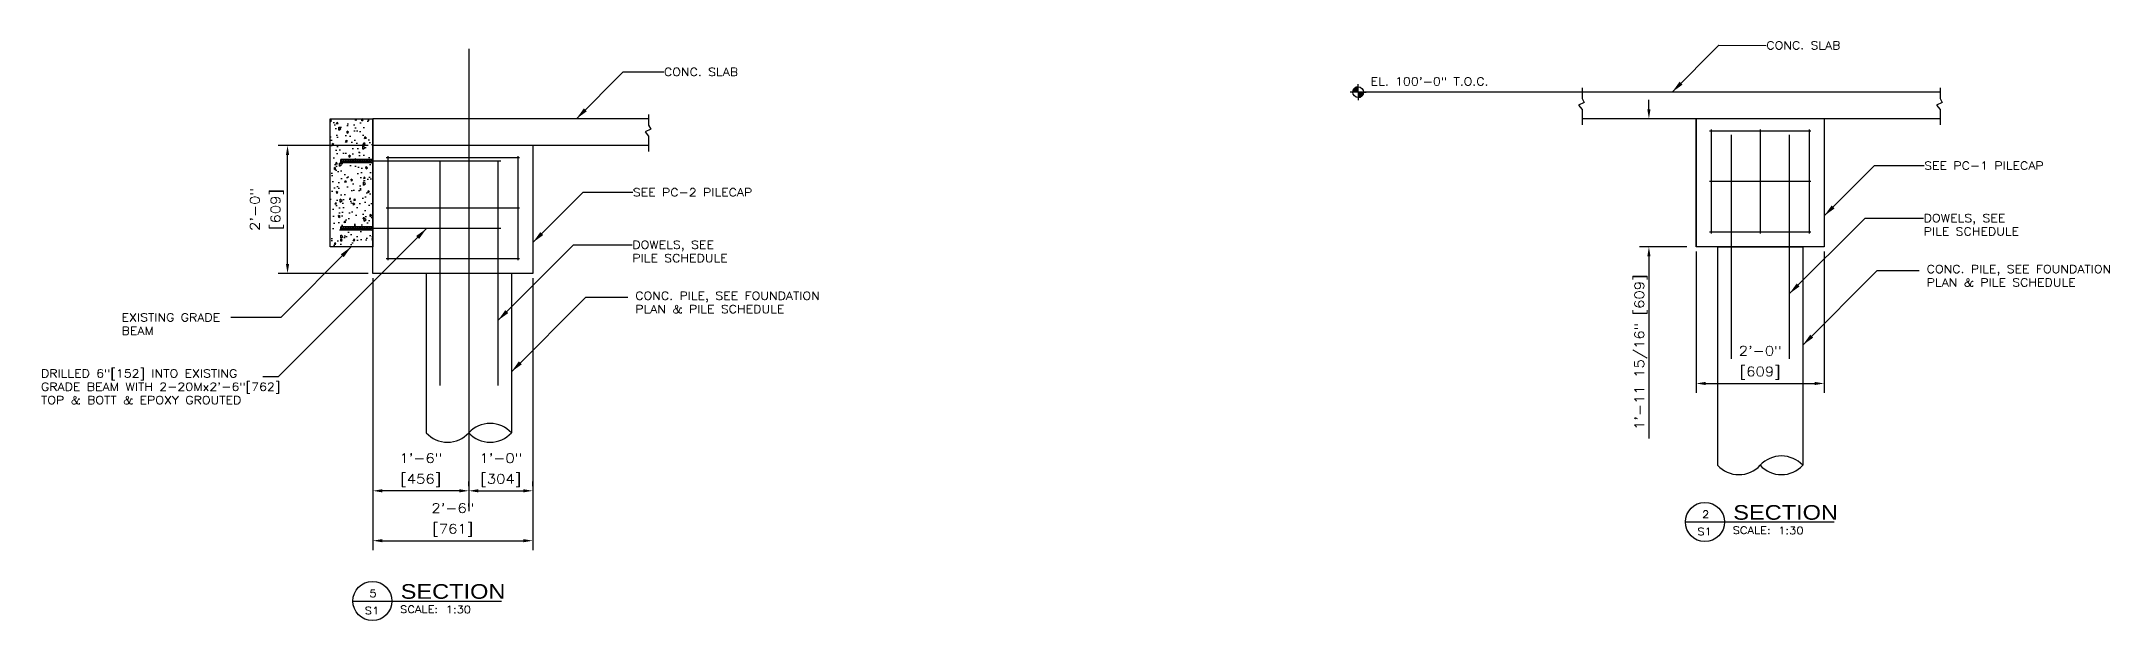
# Model space of a CAD drawing. Header units: millimetres. Extents: x -1323 to 60408, y -30584 to 1459.
# Drawn here: x 36980 to 46828, y -23114 to -20356 of the extents above; entities that cross this region are included whole.
import ezdxf
from ezdxf.enums import TextEntityAlignment as Align

# ---------------------------------------------------------------- set-up
doc = ezdxf.new("R2010")
doc.units = ezdxf.units.MM
for name, color, linetype in [('FLOOR$0$S-LIGHT', 3, 'Continuous'), ('Foundation_Details_Reinf', 131, 'Continuous'), ('GE-002-4', 2, 'Continuous'), ('L131', 131, 'Continuous'), ('LAYER11A', 11, 'Continuous'), ('LAYER131A', 131, 'Continuous'), ('LAYER15A', 15, 'Continuous'), ('STRUC_SECTION_CBM', 41, 'Continuous'), ('Struc_Section_Reinf', 131, 'Continuous'), ('Structural_Section_Dim', 2, 'Continuous'), ('TEXT131', 131, 'Continuous')]:
    doc.layers.add(name, color=color, linetype=linetype)
doc.styles.add('ROMANS', font='ROMANS.SHX', dxfattribs={"width": 0.8})
doc.styles.add('ROMANS-115', font='romans.shx', dxfattribs={"width": 1.15})
doc.styles.add('SANS-80', font='sanss___.ttf', dxfattribs={"width": 0.8})
doc.dimstyles.new('112-ROMANS-115-MS', dxfattribs={"dimscale": 0, "dimtxt": 1.5, "dimasz": 1.5, "dimexe": 1.5, "dimexo": 1.5, "dimgap": 0.125, "dimtad": 1, "dimdec": 4, "dimzin": 1, "dimdsep": 46, "dimlunit": 4, "dimtxsty": 'ROMANS-115', "dimcen": 0.125, "dimclrd": 256, "dimclre": 256, "dimclrt": 256, "dimadec": 0, "dimazin": 0, "dimtfac": 1, "dimtdec": 4, "dimtofl": 0, "dimtmove": 0, "dimatfit": 0, "dimfxl": 1, "dimfrac": 2, "dimtolj": 1, "dimtzin": 0, "dimarcsym": 0})
doc.dimstyles.new('Copy of 112-ROMANS-115-MS-BPV', dxfattribs={"dimscale": 0, "dimtxt": 1.5, "dimasz": 1.5, "dimexe": 1.5, "dimexo": 0.75, "dimgap": 0.75, "dimtad": 1, "dimdec": 3, "dimlfac": -96, "dimrnd": 0.125, "dimzin": 1, "dimdsep": 46, "dimlunit": 4, "dimtxsty": 'ROMANS-115', "dimcen": 0.75, "dimclrd": 256, "dimclre": 256, "dimclrt": 256, "dimadec": 0, "dimazin": 0, "dimtfac": 1, "dimtdec": 3, "dimtofl": 0, "dimtmove": 0, "dimatfit": 0, "dimfxl": 1, "dimfrac": 2, "dimtolj": 1, "dimtzin": 0, "dimarcsym": 0})

# ---------------------------------------------------------------- blocks, each defined once
blk = doc.blocks.new('*D90')
at = {"layer": 'Defpoints', "color": 0}
for p in [(44859.6, -20724.4), (44634.7, -21334), (44859.6, -21334)]:
    blk.add_point(p, dxfattribs=at)
at = {"layer": 'Structural_Section_Dim', "lineweight": -2}
for p, q in [((44634.7, -20679.4), (44634.7, -20634.4)), ((44814.6, -21334), (44589.7, -21334)), ((44634.7, -21379), (44634.7, -22247.2))]:
    blk.add_line(p, q, dxfattribs=at)
at = {"layer": 'Structural_Section_Dim'}
for points in [[(44627.2, -20679.4), (44642.2, -20679.4), (44634.7, -20724.4)], [(44627.2, -21379), (44642.2, -21379), (44634.7, -21334)]]:
    blk.add_solid(points, dxfattribs=at)
at = {"layer": 'Structural_Section_Dim', "insert": (44596.7, -21835.6), "char_height": 45, "attachment_point": 5, "rotation": 90, "style": 'ROMANS-115'}
blk.add_mtext('\\A1;1\'-11 15/16" [609]', dxfattribs=at)
blk = doc.blocks.new('*D91')
at = {"layer": 'Defpoints', "color": 0}
for p in [(44859.6, -21334), (45469.2, -21334), (45469.2, -21984.4)]:
    blk.add_point(p, dxfattribs=at)
at = {"layer": 'Structural_Section_Dim', "lineweight": -2}
for p, q in [((44859.6, -21356.5), (44859.6, -22029.4)), ((45469.2, -21356.5), (45469.2, -22029.4)), ((44904.6, -21984.4), (45424.2, -21984.4))]:
    blk.add_line(p, q, dxfattribs=at)
at = {"layer": 'Structural_Section_Dim'}
for points in [[(44904.6, -21976.9), (44904.6, -21991.9), (44859.6, -21984.4)], [(45424.2, -21976.9), (45424.2, -21991.9), (45469.2, -21984.4)]]:
    blk.add_solid(points, dxfattribs=at)
at = {"layer": 'Structural_Section_Dim', "char_height": 45, "attachment_point": 5, "style": 'ROMANS-115'}
for s, insert in [('\\A1;2\'-0"', (45164.4, -21829)), ('\\A1;[609]', (45164.4, -21935.1))]:
    blk.add_mtext(s, dxfattribs=dict(at, insert=insert))
blk = doc.blocks.new('Title-section')
at = {"layer": 'LAYER15A'}
blk.add_line((-2.066, -7.538), (-0.798, -7.538), dxfattribs=at)
blk.add_circle((-1.899, -7.538), 0.167, dxfattribs=at)
at = {"layer": 'L131', "style": 'ROMANS', "width": 1.15}
blk.add_text('SCALE:', height=0.0625, dxfattribs=at).set_placement((-1.663, -7.64))
for tag, p in [('TITLE_NO.', (-1.893, -7.504)), ('SHEET_NO.', (-1.902, -7.651))]:
    blk.add_attdef(tag, text='', height=0.0625, dxfattribs=at).set_placement(p, align=Align.CENTER)
blk.add_attdef('SCALE', (-1.274, -7.641), '', height=0.0625, dxfattribs=at)
at = {"layer": 'TEXT131', "style": 'SANS-80', "width": 1.15}
blk.add_text('SECTION', height=0.125, dxfattribs=at).set_placement((-1.658, -7.519))
blk = doc.blocks.new('*D92')
at = {"layer": 'Defpoints', "color": 0}
for p in [(38558.1, -21461), (39320.1, -21461), (39320.1, -22733)]:
    blk.add_point(p, dxfattribs=at)
at = {"layer": 'Structural_Section_Dim', "lineweight": -2}
for p, q in [((38558.1, -21483.5), (38558.1, -22778)), ((39320.1, -21483.5), (39320.1, -22778)), ((38603.1, -22733), (39275.1, -22733))]:
    blk.add_line(p, q, dxfattribs=at)
at = {"layer": 'Structural_Section_Dim'}
for points in [[(38603.1, -22725.5), (38603.1, -22740.5), (38558.1, -22733)], [(39275.1, -22725.5), (39275.1, -22740.5), (39320.1, -22733)]]:
    blk.add_solid(points, dxfattribs=at)
at = {"layer": 'Structural_Section_Dim', "char_height": 45, "attachment_point": 5, "style": 'ROMANS-115'}
for s, insert in [('\\A1;2\'-6"', (38939.1, -22577.7)), ('\\A1;[761]', (38939.1, -22683.7))]:
    blk.add_mtext(s, dxfattribs=dict(at, insert=insert))
blk = doc.blocks.new('*D93')
at = {"layer": 'Defpoints', "color": 0}
for p in [(38558.1, -22473.5), (38558.1, -22495.5), (39015.3, -22473.5)]:
    blk.add_point(p, dxfattribs=at)
at = {"layer": 'Structural_Section_Dim', "lineweight": -2}
for p, q in [((38558.1, -22496), (38558.1, -22540.5)), ((38970.3, -22495.5), (38603.1, -22495.5)), ((39015.3, -22496), (39015.3, -22540.5))]:
    blk.add_line(p, q, dxfattribs=at)
at = {"layer": 'Structural_Section_Dim'}
for points in [[(38603.1, -22488), (38603.1, -22503), (38558.1, -22495.5)], [(38970.3, -22488), (38970.3, -22503), (39015.3, -22495.5)]]:
    blk.add_solid(points, dxfattribs=at)
at = {"layer": 'Structural_Section_Dim', "char_height": 45, "attachment_point": 5, "style": 'ROMANS-115'}
for s, insert in [('\\A1;1\'-6"', (38786.7, -22340.2)), ('\\A1;[456]', (38786.7, -22446.2))]:
    blk.add_mtext(s, dxfattribs=dict(at, insert=insert))
blk = doc.blocks.new('*D94')
at = {"layer": 'Defpoints', "color": 0}
for p in [(39015.3, -22495.5), (39320.1, -22495.5), (39320.1, -22495.5)]:
    blk.add_point(p, dxfattribs=at)
at = {"layer": 'Structural_Section_Dim', "lineweight": -2}
for p, q in [((39015.3, -22473), (39015.3, -22450.5)), ((39320.1, -22473), (39320.1, -22450.5)), ((39060.3, -22495.5), (39275.1, -22495.5))]:
    blk.add_line(p, q, dxfattribs=at)
at = {"layer": 'Structural_Section_Dim'}
for points in [[(39060.3, -22488), (39060.3, -22503), (39015.3, -22495.5)], [(39275.1, -22488), (39275.1, -22503), (39320.1, -22495.5)]]:
    blk.add_solid(points, dxfattribs=at)
at = {"layer": 'Structural_Section_Dim', "char_height": 45, "attachment_point": 5, "style": 'ROMANS-115'}
for s, insert in [('\\A1;1\'-0"', (39167.7, -22340.2)), ('\\A1;[304]', (39167.7, -22446.2))]:
    blk.add_mtext(s, dxfattribs=dict(at, insert=insert))
blk = doc.blocks.new('*D95')
at = {"layer": 'Defpoints', "color": 0}
for p in [(38152.1, -20851.4), (38558.1, -20851.4), (38558.1, -21461)]:
    blk.add_point(p, dxfattribs=at)
at = {"layer": 'Structural_Section_Dim', "lineweight": -2}
for p, q in [((38535.6, -20851.4), (38107.1, -20851.4)), ((38152.1, -21416), (38152.1, -20896.4)), ((38535.6, -21461), (38107.1, -21461))]:
    blk.add_line(p, q, dxfattribs=at)
at = {"layer": 'Structural_Section_Dim'}
for points in [[(38144.6, -20896.4), (38159.6, -20896.4), (38152.1, -20851.4)], [(38144.6, -21416), (38159.6, -21416), (38152.1, -21461)]]:
    blk.add_solid(points, dxfattribs=at)
at = {"layer": 'Structural_Section_Dim', "char_height": 45, "attachment_point": 5, "rotation": 90, "style": 'ROMANS-115'}
for s, insert in [('\\A1;2\'-0"', (37996.8, -21156.2)), ('\\A1;[609]', (38102.9, -21156.2))]:
    blk.add_mtext(s, dxfattribs=dict(at, insert=insert))
blk = doc.blocks.new('*X83')
at = {"color": 0}
for p, q in [((614, 821.4), (626, 833.3)), ((614, 821.6), (625.8, 833.3)), ((614, 821.7), (625.6, 833.3)), ((614, 821.9), (625.4, 833.3)), ((614, 822.1), (625.3, 833.3)), ((614.1, 822.3), (625.1, 833.3)), ((614.1, 822.5), (624.9, 833.3)), ((614.1, 822.7), (624.7, 833.3)), ((614.1, 822.9), (624.5, 833.2)), ((614.1, 823.1), (624.3, 833.2)), ((614.2, 821.3), (626, 833.2)), ((614.2, 823.3), (624.1, 833.2)), ((614.2, 823.5), (623.8, 833.1)), ((614.3, 823.7), (623.6, 833.1)), ((614.3, 824), (623.4, 833.1)), ((614.3, 821.3), (626, 833)), ((614.4, 824.2), (623.2, 833)), ((614.4, 824.4), (622.9, 832.9)), ((614.5, 824.7), (622.7, 832.9)), ((614.5, 821.3), (626, 832.8)), ((614.6, 824.9), (622.4, 832.8)), ((614.7, 825.2), (622.2, 832.7)), ((614.7, 821.3), (626, 832.7)), ((614.8, 825.5), (621.9, 832.6)), ((614.9, 825.8), (621.6, 832.5)), ((614.9, 821.3), (626, 832.5)), ((615, 826.1), (621.3, 832.4)), ((615, 821.3), (626, 832.3)), ((615.1, 826.4), (621, 832.2)), ((615.2, 821.3), (626, 832.1)), ((615.3, 826.7), (620.6, 832.1)), ((615.4, 821.3), (626, 832)), ((615.5, 827.1), (620.3, 831.9)), ((615.6, 821.3), (626, 831.8)), ((615.7, 827.5), (619.9, 831.6)), ((615.8, 821.3), (626, 831.6)), ((615.9, 821.3), (626, 831.4)), ((616, 828), (619.4, 831.3)), ((616.1, 821.3), (626, 831.3)), ((616.3, 821.3), (626, 831.1)), ((616.4, 828.6), (618.8, 830.9)), ((616.5, 821.3), (626, 830.9)), ((616.6, 821.3), (626, 830.7)), ((616.8, 821.3), (626, 830.6)), ((617, 821.3), (626, 830.4)), ((617.2, 821.3), (626, 830.2)), ((617.3, 821.3), (626, 830)), ((617.5, 821.3), (626, 829.8)), ((617.7, 821.3), (626, 829.7)), ((617.9, 821.3), (626, 829.5)), ((618, 821.3), (626, 829.3)), ((618.2, 821.3), (626, 829.1)), ((618.4, 821.3), (626, 829)), ((618.6, 821.3), (626, 828.8)), ((618.8, 821.3), (626, 828.6)), ((618.9, 821.3), (626, 828.4)), ((619.1, 821.3), (626, 828.3)), ((619.3, 821.3), (626, 828.1)), ((619.5, 821.3), (626, 827.9)), ((619.6, 821.3), (626, 827.7)), ((619.8, 821.3), (626, 827.5)), ((620, 821.3), (626, 827.4)), ((620.2, 821.3), (626, 827.2)), ((620.3, 821.3), (626, 827)), ((620.5, 821.3), (626, 826.8)), ((620.7, 821.3), (626, 826.7)), ((620.9, 821.3), (626, 826.5)), ((621.1, 821.3), (626, 826.3)), ((621.2, 821.3), (626, 826.1)), ((621.4, 821.3), (626, 826)), ((621.6, 821.3), (626, 825.8)), ((621.8, 821.3), (626, 825.6)), ((621.9, 821.3), (626, 825.4)), ((622.1, 821.3), (626, 825.2)), ((622.3, 821.3), (626, 825.1)), ((622.5, 821.3), (626, 824.9)), ((622.6, 821.3), (626, 824.7)), ((622.8, 821.3), (626, 824.5)), ((623, 821.3), (626, 824.4)), ((623.2, 821.3), (626, 824.2)), ((623.4, 821.3), (626, 824)), ((623.5, 821.3), (626, 823.8)), ((623.7, 821.3), (626, 823.7)), ((623.9, 821.3), (626, 823.5)), ((624.1, 821.3), (626, 823.3)), ((624.2, 821.3), (626, 823.1)), ((624.4, 821.3), (626, 822.9)), ((624.6, 821.3), (626, 822.8)), ((624.8, 821.3), (626, 822.6)), ((624.9, 821.3), (626, 822.4)), ((625.1, 821.3), (626, 822.2)), ((625.3, 821.3), (626, 822.1)), ((625.5, 821.3), (626, 821.9)), ((625.7, 821.3), (626, 821.7)), ((625.8, 821.3), (626, 821.5)), ((626, 821.3), (626, 821.4))]:
    blk.add_line(p, q, dxfattribs=at)

msp = doc.modelspace()

# ---------------------------------------------------------------- hatches: boundary and pattern name
at = {"layer": 'LAYER11A'}
h = msp.add_hatch(dxfattribs=at)
h.set_pattern_fill('AR-CONC', color=256, scale=12.7, angle=45, style=0)
h.set_pattern_definition([(95, (0, 0), (70.0471, 58.7765), [9.525, -104.775]), (40, (0, 0), (-80.009, 55.08855), [7.62, -83.82]), (145.4514, (5.84, 4.9), (-9.96181, 113.86506), [8.095, -89.04505]), (91.1842, (-17.96, 17.96), (110.705, 80.97695), [14.2875, -157.1625]), (141.6356, (-8.74, 24.71), (-3.54317, 171.4134), [12.1425, -133.56755]), (36.1842, (-17.96, 17.96), (-3.5433, 171.4134), [11.43, -125.73]), (66, (-4.49, 22.45), (89.75999, 17.44757), [9.525, -104.775]), (11, (-4.49, 22.45), (-43.27, 86.97067), [7.62, -83.82]), (116.4514, (2.99, 23.905), (46.49008, 104.4182), [8.095, -89.04505]), (82.5, (0, 0), (-28.802735, 30.986707), [0, -82.804, 0, -85.09, 0, -84.1375]), (52.5, (0, 0), (-11.794864, 59.0435), [0, -48.514, 0, -80.899, 0, -32.0675]), (12.5, (-20.026, -20.026), (49.964107, 45.913137), [0, -31.75, 0, -99.06, 0, -131.445]), (2.5, (-29.006, -29.006), (43.38193, 61.361295), [0, -41.275, 0, -65.786, 0, -93.345])])
h.paths.add_polyline_path([(38558.08668, -20918.05927), (38558.08668, -20724.38427), (38354.88668, -20724.38427), (38354.88668, -21333.98427), (38558.08668, -21333.98427), (38558.08668, -21254.60927), (38405.68668, -21254.60927), (38405.68668, -21238.73427), (38558.08668, -21238.73427), (38558.08668, -20933.93427), (38405.68668, -20933.93427), (38405.68668, -20918.05927)])
h = msp.add_hatch(dxfattribs=at)
h.set_pattern_fill('NET', color=256, scale=63.5, angle=45, style=0)
h.set_pattern_definition([(45, (6e-12, -127), (-5.6126601, 5.6126601), []), (135, (6e-12, -127), (-5.6126601, -5.6126601), [])])
h.paths.add_polyline_path([(38558.08668, -20925.99677), (38558.08668, -20918.05927), (38405.68668, -20918.05927), (38405.68668, -20925.99677)])
h.paths.add_polyline_path([(38558.08668, -20933.93427), (38558.08668, -20925.99677), (38405.68668, -20925.99677), (38405.68668, -20933.93427)])
h = msp.add_hatch(dxfattribs=at)
h.set_pattern_fill('NET', color=256, scale=63.5, angle=45, style=0)
h.set_pattern_definition([(45, (0, -447.675), (-5.6126601, 5.6126601), []), (135, (0, -447.675), (-5.6126601, -5.6126601), [])])
h.paths.add_polyline_path([(38558.08668, -21238.73427), (38405.68668, -21238.73427), (38405.68668, -21246.67177), (38558.08668, -21246.67177)])
h.paths.add_polyline_path([(38558.08668, -21246.67177), (38405.68668, -21246.67177), (38405.68668, -21254.60927), (38558.08668, -21254.60927)])

# ---------------------------------------------------------------- linework, layer by layer
at = {"layer": 'FLOOR$0$S-LIGHT'}
for q in [(43250.23608, -20559.18505), (43212.03686, -20597.38427), (43288.4353, -20597.38427), (43250.23608, -20635.58349)]:
    msp.add_line((43250.23608, -20597.38427), q, dxfattribs=at)
msp.add_circle((43250.23608, -20597.38427), 25.46615, dxfattribs=at)
for centre, start, end in [((43250.23608, -20597.38427), 90, 180), ((43250.23611, -20597.35117), 269.944781668, 359.944781668)]:
    msp.add_arc(centre, 25.46615, start, end, dxfattribs=at)
at = {"layer": 'Foundation_Details_Reinf'}
for p, q in [((45026.01193, -20800.58427), (45026.01193, -21867.38427)), ((45302.88021, -20800.58427), (45302.88021, -21867.38427)), ((38876.85254, -20927.58427), (38876.85254, -21994.38427)), ((39153.72082, -20927.58427), (39153.72082, -21994.38427))]:
    msp.add_line(p, q, dxfattribs=at)
at = {"layer": 'LAYER11A'}
for p, q in [((46020.87365, -20597.38427), (44316.89328, -20597.38427)), ((38558.08668, -21460.98427), (38558.08668, -20724.38427)), ((39871.71426, -20724.38427), (38558.08668, -20724.38427)), ((46020.87365, -20724.38427), (44316.89328, -20724.38427)), ((44859.64607, -20724.38427), (44859.64607, -21333.98427)), ((45469.24607, -20724.38427), (45469.24607, -21333.98427)), ((39871.71426, -20851.38427), (38558.08668, -20851.38427)), ((39320.08668, -20851.38427), (39320.08668, -21460.98427)), ((38405.68668, -20933.93427), (38405.68668, -20918.05927)), ((38405.68668, -21254.60927), (38405.68668, -21238.73427)), ((45469.24607, -21333.98427), (44859.64607, -21333.98427)), ((39320.08668, -21460.98427), (38558.08668, -21460.98427))]:
    msp.add_line(p, q, dxfattribs=at)
at = {"layer": 'LAYER11A', "ltscale": 10}
for p, q in [((38558.08668, -20918.05927), (38405.68668, -20918.05927)), ((38558.08668, -20933.93427), (38405.68668, -20933.93427)), ((38558.08668, -21238.73427), (38405.68668, -21238.73427)), ((38558.08668, -21254.60927), (38405.68668, -21254.60927))]:
    msp.add_line(p, q, dxfattribs=at)
msp.add_lwpolyline([(38558.08668, -21333.98427), (38354.88668, -21333.98427), (38354.88668, -20724.38427), (38558.08668, -20724.38427)], close=True, dxfattribs=at)
at = {"layer": 'LAYER131A'}
for p, q in [((44961.59892, -21333.98427), (44961.59892, -22374.08095)), ((44961.59892, -21333.98427), (45367.29322, -21333.98427)), ((45367.29322, -21333.98427), (45367.29322, -22374.08095)), ((38812.43953, -21460.98427), (38812.43953, -22219.57322)), ((39218.13383, -21460.98427), (39218.13383, -22219.57322))]:
    msp.add_line(p, q, dxfattribs=at)
for centre, start, end in [((38913.86311, -22126.35507), 222.586035859, 317.413964141), ((39116.71025, -22312.79137), 42.586035859, 137.413964141), ((39116.71025, -22126.35507), 222.586035859, 317.413964141), ((45265.86964, -22467.2991), 42.586035859, 137.413964141), ((45063.02249, -22280.86281), 222.586035859, 317.413964141), ((45265.86964, -22280.86281), 222.586035859, 317.413964141)]:
    msp.add_arc(centre, 137.75472, start, end, dxfattribs=at)
at = {"layer": 'STRUC_SECTION_CBM', "ltscale": 8}
for p, q in [((44859.64607, -21333.98427), (44859.64607, -20724.38427)), ((45062.84607, -21333.98427), (44859.64607, -21333.98427))]:
    msp.add_line(p, q, dxfattribs=at)
at = {"layer": 'Struc_Section_Reinf'}
for p, q in [((44931.08357, -20775.18427), (44931.08357, -21270.48427)), ((45164.44607, -20775.18427), (45164.44607, -21270.48427)), ((45397.80857, -20775.18427), (45397.80857, -21270.48427)), ((45405.74607, -20783.12177), (44923.14607, -20783.12177)), ((39167.68668, -20925.99677), (38405.68668, -20925.99677)), ((39256.58668, -20910.12177), (38621.58668, -20910.12177)), ((38629.52418, -20902.18427), (38629.52418, -21397.48427)), ((39248.64918, -20902.18427), (39248.64918, -21397.48427)), ((45405.74607, -21022.83427), (44923.14607, -21022.83427)), ((39256.58668, -21149.83427), (38621.58668, -21149.83427)), ((39167.68668, -21246.67177), (38405.68668, -21246.67177)), ((44923.14607, -21262.54677), (45405.74607, -21262.54677)), ((38621.58668, -21389.54677), (39256.58668, -21389.54677))]:
    msp.add_line(p, q, dxfattribs=at)
at = {"layer": 'Structural_Section_Dim', "ltscale": 12}
for p, q in [((39015.28668, -20390.81957), (39015.28668, -22592.13934)), ((44316.89328, -20597.38427), (43250.23608, -20597.38427))]:
    msp.add_line(p, q, dxfattribs=at)
at = {"layer": 'Structural_Section_Dim'}
for p, q in [((44316.89328, -20576.08059), (44316.89328, -20627.02892)), ((46020.87365, -20576.08059), (46020.87365, -20627.02892)), ((44326.61012, -20646.43783), (44299.8888, -20658.56843)), ((44299.8888, -20658.56843), (44316.89328, -20680.40344)), ((44316.89328, -20627.02892), (44326.61012, -20646.43783)), ((44316.89328, -20680.40344), (44316.89328, -20753.18682)), ((46030.59049, -20646.43783), (46003.86917, -20658.56843)), ((46003.86917, -20658.56843), (46020.87365, -20680.40344)), ((46020.87365, -20627.02892), (46030.59049, -20646.43783)), ((46020.87365, -20680.40344), (46020.87365, -20753.18682)), ((39881.4311, -20773.43783), (39854.70979, -20785.56843)), ((39871.71426, -20703.08059), (39871.71426, -20754.02892)), ((39871.71426, -20754.02892), (39881.4311, -20773.43783)), ((39854.70979, -20785.56843), (39871.71426, -20807.40344)), ((39871.71426, -20807.40344), (39871.71426, -20880.18682))]:
    msp.add_line(p, q, dxfattribs=at)

# ---------------------------------------------------------------- block references
at = {"layer": 'FLOOR$0$S-LIGHT', "xscale": 2.122178819443161, "yscale": 2.122178819446049, "zscale": 2.122178819445409}
msp.add_blockref('*X83', (41921.78827, -22340.41895), dxfattribs=at)
at = {"layer": 'FLOOR$0$S-LIGHT', "xscale": -2.122178819444738, "yscale": 2.122178819446049, "zscale": 2.122178819445409, "rotation": 269.9447816678198}
msp.add_blockref('*X83', (41505.99917, -21924.19581), dxfattribs=at)
at = {"layer": 'Structural_Section_Dim', "xscale": 558.8, "yscale": 558.8, "zscale": 558.8}
for p, values in [((45962.65959, -18431.70555), {'TITLE_NO.': '2', 'SHEET_NO.': 'S1', 'SCALE': '1:30'}), ((39617.46106, -18808.06036), {'TITLE_NO.': '5', 'SHEET_NO.': 'S1', 'SCALE': '1:30'})]:
    msp.add_blockref('Title-section', p, dxfattribs=at).add_auto_attribs(values)

# ---------------------------------------------------------------- texts
at = {"layer": 'GE-002-4', "insert": (43309.46917, -20527.45515), "char_height": 38.1, "attachment_point": 1, "style": 'ROMANS-115'}
msp.add_mtext('EL. 100\'-0" T.O.C.', dxfattribs=at)
at = {"layer": 'Structural_Section_Dim', "char_height": 38.1, "attachment_point": 1, "style": 'ROMANS-115'}
for s, insert in [('\\A1;CONC. SLAB', (45193.77873, -20355.56559)), ('\\A1;CONC. SLAB', (39944.55437, -20482.09734)), ('SEE PC-1 PILECAP', (45945.44651, -20928.13077)), ('SEE PC-2 PILECAP', (39796.28713, -21055.13077)), ('DOWELS, SEE\\PPILE SCHEDULE', (45943.0282, -21177.92352)), ('DOWELS, SEE\\PPILE SCHEDULE', (39793.86882, -21304.92352)), ('\\A1;CONC. PILE, SEE FOUNDATION\\PPLAN & PILE SCHEDULE', (45957.19372, -21420.56188)), ('\\A1;CONC. PILE, SEE FOUNDATION\\PPLAN & PILE SCHEDULE', (39808.03433, -21547.56188)), ('\\A1;EXISTING GRADE\\PBEAM', (37361.93036, -21650.52103)), ('DRILLED 6"[152] INTO EXISTING \\PGRADE BEAM WITH 2-20Mx2\'-6"[762]\\PTOP & BOTT & EPOXY GROUTED', (36978.15367, -21917.37048))]:
    msp.add_mtext(s, dxfattribs=dict(at, insert=insert))

# ---------------------------------------------------------------- dimensions: what is measured, and where the dimension line sits
at = {"layer": 'Structural_Section_Dim'}
for base, p1, p2, dimstyle, override, picture, middle in [((44634.68815, -21333.98427), (44859.64607, -20724.38427), (44859.64607, -21333.98427), '112-ROMANS-115-MS', {"dimscale": 30, "dimlfac": 0.0393, "dimrnd": 0, "dimse1": 1}, '*D90', (44596.65244, -21835.57356)), ((38152.14351, -20851.38427), (38558.08668, -21460.98427), (38558.08668, -20851.38427), 'Copy of 112-ROMANS-115-MS-BPV', {"dimscale": 30, "dimlfac": 0.0393, "dimrnd": 0, "dimpost": '\\X'}, '*D95', (38046.07209, -21156.18427))]:
    dim = msp.add_linear_dim(base=base, p1=p1, p2=p2, angle=90, dimstyle=dimstyle, override=override, dxfattribs=at)
    dim.commit()
    dim.dimension.update_dxf_attribs({"geometry": picture, "text_midpoint": middle})
for base, p1, p2, picture, middle in [((45469.24607, -21984.40669), (44859.64607, -21333.98427), (45469.24607, -21333.98427), '*D91', (45164.44607, -21878.33527)), ((39320.08668, -22733.00739), (38558.08668, -21460.98427), (39320.08668, -21460.98427), '*D92', (38939.08668, -22626.93596)), ((38558.08668, -22495.51442), (39015.28668, -22473.53532), (38558.08668, -22473.53532), '*D93', (38786.68668, -22389.44299)), ((39320.08668, -22495.51442), (39015.28668, -22495.51442), (39320.08668, -22495.51442), '*D94', (39167.68668, -22389.44299))]:
    dim = msp.add_linear_dim(base=base, p1=p1, p2=p2, dimstyle='Copy of 112-ROMANS-115-MS-BPV', override={"dimscale": 30, "dimlfac": 0.0393, "dimrnd": 0, "dimpost": '\\X'}, dxfattribs=at)
    dim.commit()
    dim.dimension.update_dxf_attribs({"geometry": picture, "text_midpoint": middle})

# ---------------------------------------------------------------- leaders
at = {"layer": 'Structural_Section_Dim', "annotation_type": 0, "has_hookline": 1}
for points, dimstyle, hookline_direction, text_width in [([(44745.00497, -20597.38427), (44968.2419, -20374.14734), (45193.65373, -20374.61559)], '112-ROMANS-115-MS', 0, 390.16214), ([(39527.44428, -20724.38427), (39750.68122, -20501.14734), (39944.42937, -20501.14734)], '112-ROMANS-115-MS', 0, 390.16214), ([(45469.24607, -21186.48892), (45708.55422, -20947.18077), (45945.32151, -20947.18077)], '112-ROMANS-115-MS', 0, 640.53357), ([(39320.08668, -21313.48892), (39559.39483, -21074.18077), (39796.16213, -21074.18077)], '112-ROMANS-115-MS', 0, 640.53357), ([(45302.88021, -21557.71602), (45663.62271, -21196.97352), (45942.9032, -21196.97352)], '112-ROMANS-115-MS', 0, 502.82929), ([(38455.17836, -21333.98427), (38119.59161, -21669.57103), (37882.20108, -21669.57103)], 'Copy of 112-ROMANS-115-MS-BPV', 1, 519.52071), ([(39153.72082, -21684.71602), (39514.46332, -21323.97352), (39793.74382, -21323.97352)], '112-ROMANS-115-MS', 0, 502.82929)]:
    msp.add_leader(points, dimstyle=dimstyle, override={"dimscale": 1, "dimasz": 60, "dimtad": 0}, dxfattribs=dict(at, hookline_direction=hookline_direction, text_width=text_width))
at = {"layer": 'Structural_Section_Dim'}
for points, dimstyle in [([(38814.26516, -21246.67177), (38108.39811, -21952.53883), (38035.36688, -21952.53883)], 'Copy of 112-ROMANS-115-MS-BPV'), ([(45367.29322, -21801.86827), (45722.08426, -21447.07723), (45922.24158, -21447.07723)], '112-ROMANS-115-MS'), ([(39218.13383, -21928.86827), (39572.92487, -21574.07723), (39773.08219, -21574.07723)], '112-ROMANS-115-MS')]:
    msp.add_leader(points, dimstyle=dimstyle, override={"dimscale": 1, "dimasz": 60, "dimtad": 0}, dxfattribs=at)

doc.saveas('drawing.dxf')
